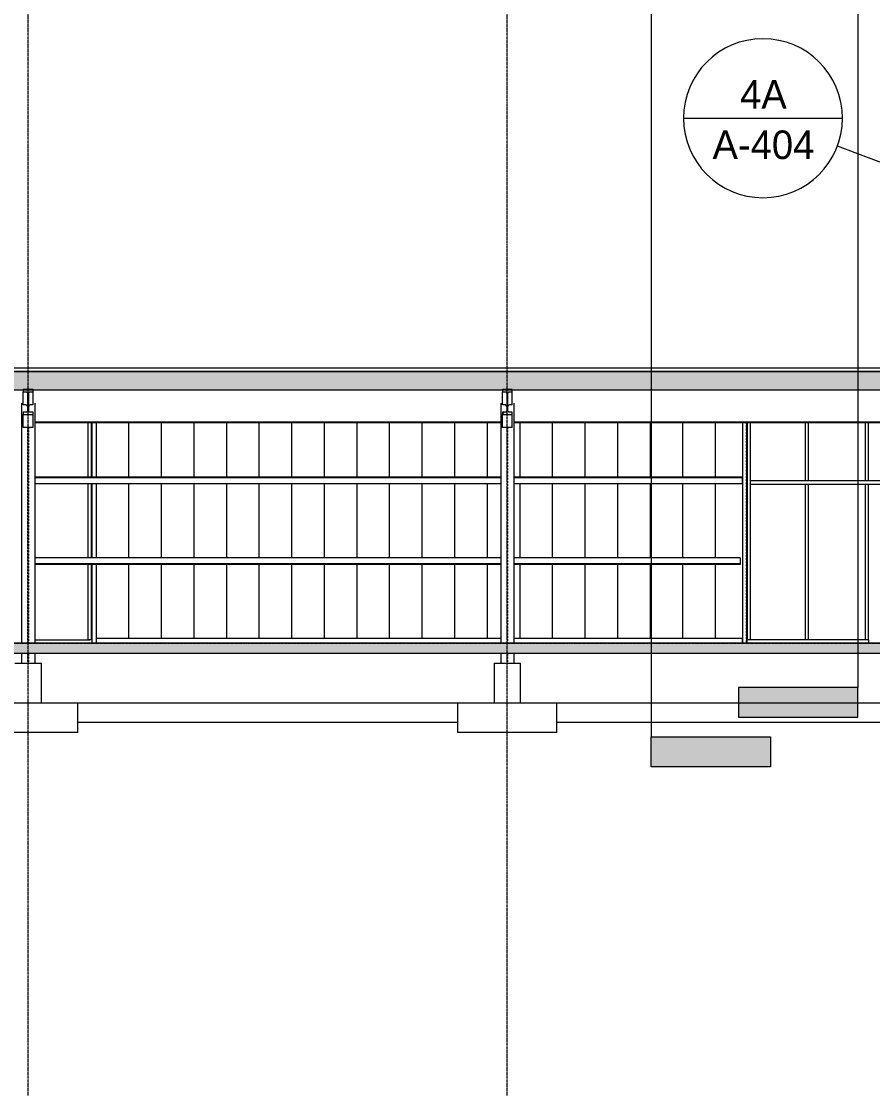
# Model space of a CAD drawing. Header units: inches. Extents: x -23565 to -43, y -324 to 853.
# Drawn here: x -15930 to -15416, y -273 to 375 of the extents above; entities that cross this region are included whole.
import ezdxf

# ---------------------------------------------------------------- set-up
doc = ezdxf.new("R2010")
doc.units = ezdxf.units.IN
doc.header["$MEASUREMENT"] = 0
doc.linetypes.add('Grid Line 1_2_', pattern=[0.875, 0.5, -0.125, 0.125, -0.125])
doc.linetypes.add('Hidden 1_8_', pattern=[0.1875, 0.125, -0.0625])
for name, color, linetype, lineweight in [('A-ANNO-SYMB', 150, 'Continuous', 9), ('A-CLNG', 13, 'Continuous', 13), ('A-CLNG-PATT', 13, 'Continuous', 25), ('A-FLOR', 192, 'Continuous', 13), ('A-FLOR-LEVL', 51, 'Continuous', 9), ('A-FLOR-PATT', 8, 'Continuous', 25), ('A-GLAZ-CWMG', 51, 'Continuous', 13), ('A-ROOF', 132, 'Continuous', 13), ('A-WALL', 113, 'Continuous', 13), ('A-WALL-PATT', 111, 'Continuous', 25), ('G-ANNO-SYMB', 111, 'Continuous', 9), ('S-BEAM', 12, 'Continuous', 13), ('S-COLS', 52, 'Continuous', 13), ('S-FNDN', 32, 'Continuous', 13), ('S-GRID', 1, 'Continuous', 9)]:
    doc.layers.add(name, color=color, linetype=linetype, lineweight=lineweight)
doc.styles.add('Century Gothic', font='GOTHIC.TTF', dxfattribs={"height": 17.245342})
pattern_1 = [(45, (-33539.073, 67.247), (-19.00703, 19.00703), []), (45, (-33539.073, 96.047), (-19.00703, 19.00703), [])]

# ---------------------------------------------------------------- blocks, each defined once
blk = doc.blocks.new('Struct_Xcel_Sports Complex_rvt-2-Building Section - East_West looking South _ Fitness Center')
at = {"layer": 'A-FLOR-PATT', "lineweight": 9}
h = blk.add_hatch(dxfattribs=at)
h.set_pattern_fill('FP_35', color=256, style=0, pattern_type=2)
h.set_pattern_definition([(50, (-33539.073, 67.247), (55.0854, -4.81984), [5.76, -63.36]), (355, (-33539.073, 67.247), (-10.6557, 57.76853), [4.608, -50.688]), (100.451, (-33534.483, 66.846), (44.42947, 52.94866), [4.895, -53.848]), (46.184, (-33539.07, 82.61), (81.96444, -12.71212), [8.64, -95.04]), (96.636, (-33532.24, 81.55), (71.7815, 74.8124), [7.343, -80.772]), (351.184, (-33539.07, 82.61), (71.78195, 74.81243), [6.912, -76.032]), (21, (-33531.393, 78.767), (45.84207, -30.92146), [5.76, -63.36]), (326, (-33531.393, 78.767), (18.68706, 55.69148), [4.608, -50.688]), (71.451, (-33527.573, 76.19), (64.5289, 24.7701), [4.895, -53.848]), (37.5, (-33539.073, 67.247), (0.933895, 25.566816), [2.534, -47.539, 2.534, -48.922, -50.88]), (37.5, (-33539.073, 67.247), (0.933895, 25.566816), [-101.53, 2.534, -48.346]), (7.5, (-33539.073, 67.247), (20.20404, 30.2913), [2.534, -26.803, 2.534, -46.387, -19.392]), (7.5, (-33539.073, 67.247), (20.20404, 30.2913), [-78.259, 2.534, -16.858]), (327.5, (-33556.2, 67.247), (40.997785, -1.732403), [2.534, -16.666, 2.534, -57.37, -79.488]), (327.5, (-33556.2, 67.247), (40.997785, -1.732403), [-79.104, 2.534, -76.954]), (317.5, (-33563.88, 67.247), (44.78888, 7.68784), [2.534, -22.426, 2.534, -37.248, -56.448]), (317.5, (-33563.88, 67.247), (44.78888, 7.68784), [-64.742, 2.534, -53.914])])
h.paths.add_polyline_path([(-25189.87, -6.32), (-25174.52, -6), (-22066.14, -6), (-22066.14, 0), (-25174.52, 0), (-25189.87, -0.32), (-25287.67, -0.32), (-25307.2, 0), (-25307.2, -6), (-25303.02, -6), (-25287.67, -6.32), (-25241, -6.32)], flags=0)
h.paths.add_polyline_path([(-25942.86, -6), (-25737.89, -6), (-25737.89, 0), (-26272.89, 0), (-26272.89, -6), (-26083.23, -6)], flags=0)
at = {"layer": 'A-FLOR', "color": 7}
for p, q in [((-25174.52, -6), (-22066.14, -6)), ((-22066.14, 0), (-24218.88, 0))]:
    blk.add_line(p, q, dxfattribs=at)
at = {"layer": 'S-FNDN', "color": 8, "lineweight": 9}
for p, q in [((-23383.39, -12), (-23367.39, -12)), ((-23367.39, -36), (-23367.39, -12)), ((-23093.89, -12), (-23077.89, -12)), ((-23093.89, -12), (-23093.89, -36)), ((-23077.89, -36), (-23077.89, -12)), ((-23405.39, -36), (-23345.39, -36)), ((-23345.39, -36), (-23115.89, -36)), ((-23345.39, -54), (-23345.39, -36)), ((-23115.89, -36), (-23055.89, -36)), ((-23115.89, -36), (-23115.89, -54)), ((-23055.89, -36), (-22825.27, -36)), ((-23055.89, -54), (-23055.89, -36)), ((-23115.89, -48), (-23345.39, -48)), ((-22825.27, -48), (-23055.89, -48)), ((-23345.39, -54), (-23405.39, -54)), ((-23055.89, -54), (-23115.89, -54))]:
    blk.add_line(p, q, dxfattribs=at)
blk = doc.blocks.new('W-Wide Flange-Column - B2_E-1389165-Building Section - East_West looking South _ Fitness Center')
at = {"layer": 'S-COLS', "color": 8, "lineweight": 9}
for p, q in [((-23089.89, 144.99), (-23089.89, 0)), ((-23081.89, 144.99), (-23081.89, 0)), ((-23089.89, -6), (-23089.89, -12)), ((-23081.89, -6), (-23081.89, -12))]:
    blk.add_line(p, q, dxfattribs=at)
at = {"layer": 'S-COLS', "color": 8, "linetype": 'Hidden 1_8_', "lineweight": 9}
for p, q in [((-23086.05, 0), (-23086.05, 130.21)), ((-23085.73, 130.21), (-23085.73, 0)), ((-23086.05, -12), (-23086.05, -6)), ((-23085.73, -6), (-23085.73, -12))]:
    blk.add_line(p, q, dxfattribs=at)
blk = doc.blocks.new('W-Wide Flange - 1_-3_ deep-1401279-Building Section - East_West looking South _ Fitness Center')
at = {"layer": 'S-BEAM', "lineweight": 9}
h = blk.add_hatch(dxfattribs=at)
h.set_pattern_fill('FP_12', color=8, style=0, pattern_type=2)
h.set_pattern_definition(pattern_1)
h.paths.add_polyline_path([(-23082.89, 138.1), (-23082.89, 139.46), (-23084.82, 139.48), (-23085.18, 139.65), (-23085.43, 139.96), (-23085.52, 140.35), (-23085.49, 151.06), (-23085.32, 151.41), (-23085.01, 151.66), (-23084.63, 151.75), (-23082.89, 151.75), (-23082.89, 153.11), (-23088.89, 153.11), (-23088.89, 151.75), (-23086.96, 151.73), (-23086.6, 151.55), (-23086.35, 151.24), (-23086.27, 150.86), (-23086.29, 140.15), (-23086.46, 139.79), (-23086.77, 139.55), (-23087.16, 139.46), (-23088.89, 139.46), (-23088.89, 138.1)], flags=0)
at = {"layer": 'S-BEAM', "color": 7}
for p, q in [((-23082.89, 153.11), (-23088.89, 153.11)), ((-23088.89, 153.11), (-23088.89, 151.75)), ((-23088.89, 151.75), (-23087.16, 151.75)), ((-23086.27, 150.86), (-23086.27, 140.35)), ((-23085.52, 140.35), (-23085.52, 150.86)), ((-23084.63, 151.75), (-23082.89, 151.75)), ((-23082.89, 151.75), (-23082.89, 153.11)), ((-23087.16, 139.46), (-23088.89, 139.46)), ((-23088.89, 139.46), (-23088.89, 138.1)), ((-23088.89, 138.1), (-23082.89, 138.1)), ((-23082.89, 139.46), (-23084.63, 139.46)), ((-23082.89, 138.1), (-23082.89, 139.46))]:
    blk.add_line(p, q, dxfattribs=at)
at = {"layer": 'S-BEAM', "color": 8, "lineweight": 9}
for p, q in [((-23088.89, 143.84), (-23088.89, 151.75)), ((-23082.89, 143.84), (-23082.89, 151.75)), ((-23087.16, 143.84), (-23088.89, 143.84)), ((-23082.89, 143.84), (-23084.63, 143.84)), ((-23088.89, 130.21), (-23088.89, 138.1)), ((-23082.89, 130.21), (-23082.89, 138.1)), ((-23082.89, 130.21), (-23088.89, 130.21))]:
    blk.add_line(p, q, dxfattribs=at)
at = {"layer": 'S-BEAM', "color": 7, "flags": 128}
for points in [[(-23087.16, 151.75), (-23086.96, 151.73), (-23086.77, 151.66), (-23086.6, 151.55), (-23086.46, 151.41), (-23086.35, 151.24), (-23086.29, 151.06), (-23086.27, 150.86)], [(-23085.52, 150.86), (-23085.49, 151.06), (-23085.43, 151.24), (-23085.32, 151.41), (-23085.18, 151.55), (-23085.01, 151.66), (-23084.82, 151.73), (-23084.63, 151.75)], [(-23086.27, 140.35), (-23086.29, 140.15), (-23086.35, 139.96), (-23086.46, 139.79), (-23086.6, 139.65), (-23086.77, 139.55), (-23086.96, 139.48), (-23087.16, 139.46)], [(-23084.63, 139.46), (-23084.82, 139.48), (-23085.01, 139.55), (-23085.18, 139.65), (-23085.32, 139.79), (-23085.43, 139.96), (-23085.49, 140.15), (-23085.52, 140.35)]]:
    blk.add_lwpolyline(points, dxfattribs=at)
at = {"layer": 'S-BEAM', "color": 8, "lineweight": 9}
for centre, major_axis, start_param, end_param in [((-23087.16, 142.95), (-0.89, 0), 3.141593, 4.712389), ((-23084.63, 142.95), (0.89, 0), 1.570796, 3.141593)]:
    blk.add_ellipse(centre, major_axis=major_axis, ratio=0.999133, start_param=start_param, end_param=end_param, dxfattribs=at)
blk = doc.blocks.new('W-Wide Flange - 1_-3_ deep-V20-Building Section - East_West looking South _ Fitness Center')
at = {"layer": 'S-BEAM', "lineweight": 9}
h = blk.add_hatch(dxfattribs=at)
h.set_pattern_fill('FP_12', color=8, style=0, pattern_type=2)
h.set_pattern_definition(pattern_1)
h.paths.add_polyline_path([(-23372.39, 138.1), (-23372.39, 139.46), (-23374.32, 139.48), (-23374.68, 139.65), (-23374.93, 139.96), (-23375.02, 140.35), (-23374.99, 151.06), (-23374.82, 151.41), (-23374.51, 151.66), (-23374.13, 151.75), (-23372.39, 151.75), (-23372.39, 153.11), (-23378.39, 153.11), (-23378.39, 151.75), (-23376.46, 151.73), (-23376.1, 151.55), (-23375.85, 151.24), (-23375.77, 150.86), (-23375.79, 140.15), (-23375.96, 139.79), (-23376.27, 139.55), (-23376.66, 139.46), (-23378.39, 139.46), (-23378.39, 138.1)], flags=0)
at = {"layer": 'S-BEAM', "color": 7}
for p, q in [((-23372.39, 153.11), (-23378.39, 153.11)), ((-23378.39, 153.11), (-23378.39, 151.75)), ((-23378.39, 151.75), (-23376.66, 151.75)), ((-23375.77, 150.86), (-23375.77, 140.35)), ((-23375.02, 140.35), (-23375.02, 150.86)), ((-23374.13, 151.75), (-23372.39, 151.75)), ((-23372.39, 151.75), (-23372.39, 153.11)), ((-23376.66, 139.46), (-23378.39, 139.46)), ((-23378.39, 139.46), (-23378.39, 138.1)), ((-23378.39, 138.1), (-23372.39, 138.1)), ((-23372.39, 139.46), (-23374.13, 139.46)), ((-23372.39, 138.1), (-23372.39, 139.46))]:
    blk.add_line(p, q, dxfattribs=at)
at = {"layer": 'S-BEAM', "color": 8, "lineweight": 9}
for p, q in [((-23378.39, 143.84), (-23378.39, 151.75)), ((-23372.39, 143.84), (-23372.39, 151.75)), ((-23376.66, 143.84), (-23378.39, 143.84)), ((-23372.39, 143.84), (-23374.13, 143.84)), ((-23378.39, 130.21), (-23378.39, 138.1)), ((-23372.39, 130.21), (-23372.39, 138.1)), ((-23372.39, 130.21), (-23378.39, 130.21))]:
    blk.add_line(p, q, dxfattribs=at)
at = {"layer": 'S-BEAM', "color": 7, "flags": 128}
for points in [[(-23376.66, 151.75), (-23376.46, 151.73), (-23376.27, 151.66), (-23376.1, 151.55), (-23375.96, 151.41), (-23375.85, 151.24), (-23375.79, 151.06), (-23375.77, 150.86)], [(-23375.02, 150.86), (-23374.99, 151.06), (-23374.93, 151.24), (-23374.82, 151.41), (-23374.68, 151.55), (-23374.51, 151.66), (-23374.32, 151.73), (-23374.13, 151.75)], [(-23375.77, 140.35), (-23375.79, 140.15), (-23375.85, 139.96), (-23375.96, 139.79), (-23376.1, 139.65), (-23376.27, 139.55), (-23376.46, 139.48), (-23376.66, 139.46)], [(-23374.13, 139.46), (-23374.32, 139.48), (-23374.51, 139.55), (-23374.68, 139.65), (-23374.82, 139.79), (-23374.93, 139.96), (-23374.99, 140.15), (-23375.02, 140.35)]]:
    blk.add_lwpolyline(points, dxfattribs=at)
at = {"layer": 'S-BEAM', "color": 8, "lineweight": 9}
for centre, major_axis, start_param, end_param in [((-23376.66, 142.95), (-0.89, 0), 3.141593, 4.712389), ((-23374.13, 142.95), (0.89, 0), 1.570796, 3.141593)]:
    blk.add_ellipse(centre, major_axis=major_axis, ratio=0.999133, start_param=start_param, end_param=end_param, dxfattribs=at)
blk = doc.blocks.new('Rectangular Mullion - Profile_Polycarbonate_Lower-1767611-Building Section - East_West looking South _ Fitness Center')
at = {"layer": 'A-GLAZ-CWMG', "color": 8, "lineweight": 9}
for p, q in [((-23334.08, 0), (-23334.08, 2.75)), ((-23089.89, 2.75), (-23334.08, 2.75)), ((-22944.02, 2.75), (-23081.89, 2.75)), ((-22944.02, 2.75), (-22944.02, 0))]:
    blk.add_line(p, q, dxfattribs=at)
blk = doc.blocks.new('Rectangular Mullion - Profile_Polycarbonate_right-1184085-Building Section - East_West looking South _ Fitness Center')
at = {"layer": 'A-GLAZ-CWMG', "color": 8, "lineweight": 9}
for p, q in [((-23336.83, 133.23), (-23336.83, 100.3)), ((-23334.08, 100.3), (-23334.08, 133.23)), ((-23336.83, 96.35), (-23336.83, 51.53)), ((-23334.08, 51.53), (-23334.08, 96.35)), ((-23336.83, 47.57), (-23336.83, 0)), ((-23334.08, 0), (-23334.08, 47.57))]:
    blk.add_line(p, q, dxfattribs=at)
blk = doc.blocks.new('W-Wide Flange - W12X19-1732174-Building Section - East_West looking South _ Fitness Center')
at = {"layer": 'S-BEAM', "color": 8, "lineweight": 9}
for p, q in [((-23371.39, 133.58), (-23089.89, 133.58)), ((-23371.39, 133.23), (-23089.89, 133.23)), ((-23081.89, 133.58), (-22806.02, 133.58)), ((-23081.89, 133.23), (-22806.02, 133.23))]:
    blk.add_line(p, q, dxfattribs=at)
blk = doc.blocks.new('Rectangular Mullion - Exterior 2_ x 4_5_-1142352-Building Section - East_West looking South _ Fitness Center')
at = {"layer": 'A-GLAZ-CWMG', "color": 8, "lineweight": 9}
for p, q in [((-23339.08, 100.3), (-23339.08, 133.23)), ((-23337.08, 100.3), (-23337.08, 133.23))]:
    blk.add_line(p, q, dxfattribs=at)
blk = doc.blocks.new('Rectangular Mullion - Exterior 2_ x 4_5_-1142353-Building Section - East_West looking South _ Fitness Center')
at = {"layer": 'A-GLAZ-CWMG', "color": 8, "lineweight": 9}
for p, q in [((-23339.08, 51.53), (-23339.08, 96.35)), ((-23337.08, 51.53), (-23337.08, 96.35)), ((-23339.08, 2), (-23339.08, 47.57)), ((-23337.08, 2), (-23337.08, 47.57)), ((-23337.08, 2), (-23339.08, 2))]:
    blk.add_line(p, q, dxfattribs=at)
blk = doc.blocks.new('Rectangular Mullion - Exterior 2_ x 4_5_-1060760-Building Section - East_West looking South _ Fitness Center')
at = {"layer": 'A-GLAZ-CWMG', "color": 8, "lineweight": 9}
blk.add_line((-23371.39, 2), (-23338.08, 2), dxfattribs=at)
blk = doc.blocks.new('Rectangular Mullion - Exterior 2_ x 4_5_-V63-Building Section - East_West looking South _ Fitness Center')
at = {"layer": 'A-GLAZ-CWMG', "color": 8, "lineweight": 9}
for p in [(-22941.02, 0), (-22904.95, 2)]:
    blk.add_line(p, (-22941.02, 2), dxfattribs=at)
blk = doc.blocks.new('Rectangular Mullion - Exterior 2_ x 4_5_-1305167-Building Section - East_West looking South _ Fitness Center')
at = {"layer": 'A-GLAZ-CWMG', "color": 8, "lineweight": 9}
for q in [(-22904.95, 2), (-22867.77, 0)]:
    blk.add_line((-22867.77, 2), q, dxfattribs=at)
blk = doc.blocks.new('Rectangular Mullion - Exterior 2_ x 4_5_-1142381-Building Section - East_West looking South _ Fitness Center')
at = {"layer": 'A-GLAZ-CWMG', "color": 8, "lineweight": 9}
for p, q in [((-22941.02, 133.23), (-22941.02, 97)), ((-22939.02, 97), (-22939.02, 133.23))]:
    blk.add_line(p, q, dxfattribs=at)
blk = doc.blocks.new('Rectangular Mullion - Exterior 2_ x 4_5_-1142382-Building Section - East_West looking South _ Fitness Center')
at = {"layer": 'A-GLAZ-CWMG', "color": 8, "lineweight": 9}
for p, q in [((-22941.02, 97), (-22941.02, 2)), ((-22939.02, 2), (-22939.02, 97)), ((-22939.02, 2), (-22941.02, 2))]:
    blk.add_line(p, q, dxfattribs=at)
blk = doc.blocks.new('Rectangular Mullion - Exterior 2_ x 4_5_-V64-Building Section - East_West looking South _ Fitness Center')
at = {"layer": 'A-GLAZ-CWMG', "color": 8, "lineweight": 9}
for p, q in [((-22939.02, 96), (-22939.02, 98)), ((-22904.95, 98), (-22939.02, 98)), ((-22939.02, 96), (-22904.95, 96))]:
    blk.add_line(p, q, dxfattribs=at)
blk = doc.blocks.new('Rectangular Mullion - Exterior 2_ x 4_5_-1135298-Building Section - East_West looking South _ Fitness Center')
at = {"layer": 'A-GLAZ-CWMG', "color": 8, "lineweight": 9}
for p, q in [((-22241.52, 98), (-22277.7, 98)), ((-22277.7, 96), (-22241.52, 96))]:
    blk.add_line(p, q, dxfattribs=at)
blk = doc.blocks.new('Rectangular Mullion - Exterior 2_ x 4_5_-1354581-Building Section - East_West looking South _ Fitness Center')
at = {"layer": 'A-GLAZ-CWMG', "color": 8, "lineweight": 9}
for p, q in [((-22831.58, 98), (-22868.77, 98)), ((-22868.77, 96), (-22831.58, 96))]:
    blk.add_line(p, q, dxfattribs=at)
blk = doc.blocks.new('Rectangular Mullion - Exterior 2_ x 4_5_-827464-Building Section - East_West looking South _ Fitness Center')
at = {"layer": 'A-GLAZ-CWMG', "color": 8, "lineweight": 9}
for p, q in [((-22278.7, 96), (-22276.7, 96)), ((-22278.7, 96), (-22278.7, 2)), ((-22276.7, 2), (-22276.7, 96)), ((-22276.7, 2), (-22278.7, 2))]:
    blk.add_line(p, q, dxfattribs=at)
blk = doc.blocks.new('Rectangular Mullion - Exterior 2_ x 4_5_-V65-Building Section - East_West looking South _ Fitness Center')
at = {"layer": 'A-GLAZ-CWMG', "color": 8, "lineweight": 9}
for p, q in [((-22905.95, 133.23), (-22905.95, 98)), ((-22903.95, 98), (-22903.95, 133.23)), ((-22903.95, 98), (-22905.95, 98))]:
    blk.add_line(p, q, dxfattribs=at)
blk = doc.blocks.new('Girt_C - 8_D-1665748-Building Section - East_West looking South _ Fitness Center')
at = {"layer": 'S-BEAM', "color": 8, "lineweight": 9}
for p, q in [((-23089.89, 51.55), (-23371.39, 51.55)), ((-23371.39, 48.05), (-23089.89, 48.05)), ((-23089.89, 47.57), (-23371.39, 47.57)), ((-22945.27, 51.55), (-23081.89, 51.55)), ((-23081.89, 48.05), (-22945.27, 48.05)), ((-22945.27, 47.57), (-23081.89, 47.57)), ((-22945.27, 51.55), (-22945.27, 51.37)), ((-22945.27, 51.37), (-22945.27, 48.05)), ((-22945.27, 48.05), (-22945.27, 47.57))]:
    blk.add_line(p, q, dxfattribs=at)
blk = doc.blocks.new('C-Channel-Column - C8X13_7-1665977-Building Section - East_West looking South _ Fitness Center')
at = {"layer": 'S-COLS', "color": 8, "linetype": 'Hidden 1_8_', "lineweight": 9}
blk.add_line((-22941.57, 133.23), (-22941.57, 0), dxfattribs=at)
blk = doc.blocks.new('Girt_C - 8_D-1777781-Building Section - East_West looking South _ Fitness Center')
at = {"layer": 'S-BEAM', "color": 8, "lineweight": 9}
for p, q in [((-23089.89, 100.3), (-23371.39, 100.3)), ((-23089.89, 99.82), (-23371.39, 99.82)), ((-22944.11, 100.3), (-23081.89, 100.3)), ((-22944.11, 99.82), (-23081.89, 99.82)), ((-22944.11, 100.3), (-22944.11, 99.82)), ((-22944.11, 99.82), (-22944.11, 96.51)), ((-23371.39, 96.32), (-23089.89, 96.32)), ((-23081.89, 96.32), (-22944.11, 96.32)), ((-22944.11, 96.51), (-22944.11, 96.32))]:
    blk.add_line(p, q, dxfattribs=at)
blk = doc.blocks.new('Section - 3_32_ x 3_8_-18514-Building Section - East_West looking South _ Fitness Center')
at = {"layer": 'G-ANNO-SYMB'}
blk.add_hatch(color=256, dxfattribs=at).paths.add_polyline_path([(-22946.16, -26.7), (-22874.16, -26.7), (-22874.16, -44.7), (-22946.16, -44.7)], flags=0)
for p, q in [((-22946.16, -26.7), (-22946.16, -44.7)), ((-22874.16, -26.7), (-22946.16, -26.7)), ((-22874.16, -44.7), (-22874.16, -26.7)), ((-22946.16, -44.7), (-22874.16, -44.7))]:
    blk.add_line(p, q, dxfattribs=at)
blk = doc.blocks.new('Section - Callout Head-19020-Building Section - East_West looking South _ Fitness Center')
at = {"layer": 'A-ANNO-SYMB'}
blk.add_line((-22215.04, 361.61), (-22119.04, 361.61), dxfattribs=at)
for start, end in [(0, 180), (180, 360)]:
    blk.add_arc((-22167.04, 361.61), 48, start, end, dxfattribs=at)

msp = doc.modelspace()

# ---------------------------------------------------------------- hatches: boundary and pattern name
at = {"layer": 'A-CLNG-PATT', "lineweight": 9}
h = msp.add_hatch(dxfattribs=at)
h.set_pattern_fill('FP_20', color=8, style=0, pattern_type=2)
h.set_pattern_definition([(161.57, (-33538.113, 68.207), (-7.6802237, -0.0009796), [0, -54.643, 6.067, 0]), (18.43, (-33540.033, 68.207), (-7.6802237, 0.0009796), [0, -54.643, 6.067, 0]), (108.43, (-33538.113, 68.207), (3.8382953, -19.20136532), [18.211, -42.499]), (71.57, (-33540.033, 68.207), (3.8382953, 19.20136532), [18.211, -42.499])])
h.paths.add_polyline_path([(-18822.42795, 152.92201), (-15349.42795, 152.92201), (-15349.42795, 164.05666), (-18822.42795, 164.05666), (-18822.42795, 154.604)], flags=0)
at = {"layer": 'A-WALL-PATT', "lineweight": 9}
h = msp.add_hatch(dxfattribs=at)
h.set_pattern_fill('FP_24', color=8, style=0, pattern_type=2)
h.set_pattern_definition([(90, (-30786.227, 0), (-19.685, 1e-15), [])])
h.paths.add_polyline_path([(-15494.55295, 0.0625), (-15494.14295, 0.0625), (-15494.14295, 133.22708), (-15632.42795, 133.22708), (-15632.42795, 100.30332), (-15494.64295, 100.21862), (-15494.64295, 96.32031), (-15632.42795, 96.32031), (-15632.42795, 51.55469), (-15495.80295, 51.52957), (-15495.80295, 47.57168), (-15632.42795, 47.57168), (-15632.42795, 2.75), (-15494.55295, 2.6875), (-15494.55295, 2.5)], flags=0)
h.paths.add_polyline_path([(-15640.42795, 2.75), (-15640.42795, 47.57168), (-15884.61545, 47.57168), (-15884.61545, 2.75), (-15685.97295, 2.75)], flags=0)
h.paths.add_polyline_path([(-15826.34395, 51.55469), (-15640.42795, 51.55469), (-15640.42795, 96.32031), (-15884.61545, 96.32031), (-15884.61545, 51.55469)], flags=0)
h.paths.add_polyline_path([(-15826.34395, 100.30332), (-15640.42795, 100.30332), (-15640.42795, 133.22708), (-15884.61545, 133.22708), (-15884.61545, 100.30332)], flags=0)

# ---------------------------------------------------------------- linework, layer by layer
at = {"layer": 'A-ANNO-SYMB'}
msp.add_line((-15372.60331, 275.93962), (-15437.05083, 300.11478), dxfattribs=at)
at = {"layer": 'A-CLNG', "color": 7}
for p, q in [((-15361.24045, 164.05666), (-18822.42795, 164.05666)), ((-16683.42795, 152.92201), (-15349.42795, 152.92201))]:
    msp.add_line(p, q, dxfattribs=at)
at = {"layer": 'A-FLOR-LEVL', "linetype": 'Grid Line 1_2_'}
msp.add_line((-19107.86138, 0), (-13619.10115, 0), dxfattribs=at)
at = {"layer": 'A-ROOF', "color": 7}
for p, q in [((-15361.67795, 166.1209), (-18823.17795, 166.1209)), ((-18822.42795, 164.11916), (-15361.67795, 164.11916))]:
    msp.add_line(p, q, dxfattribs=at)
at = {"layer": 'A-WALL', "color": 8, "lineweight": 9}
msp.add_line((-15494.55295, 0.0625), (-15494.14295, 0.0625), dxfattribs=at)
at = {"layer": 'G-ANNO-SYMB'}
for p, q in [((-15424.69333, 480), (-15424.69333, -26.70379)), ((-15549.50111, 450.08213), (-15549.50111, -56.62166))]:
    msp.add_line(p, q, dxfattribs=at)
at = {"layer": 'S-COLS', "color": 8, "lineweight": 9}
for p, q in [((-15494.14295, 0), (-15494.14295, 133.22708)), ((-15491.80295, 0), (-15491.80295, 133.22708))]:
    msp.add_line(p, q, dxfattribs=at)
at = {"layer": 'S-GRID', "linetype": 'Grid Line 1_2_'}
for p, q in [((-15925.92795, -273.16081), (-15925.92795, 671.89181)), ((-15925.92795, -273.16081), (-15925.92795, 671.89181)), ((-15636.42795, -273.16081), (-15636.42795, 671.89181)), ((-15636.42795, -273.16081), (-15636.42795, 671.89181))]:
    msp.add_line(p, q, dxfattribs=at)

# ---------------------------------------------------------------- block references
at = {"color": 250, "lineweight": 5}
msp.add_blockref('Struct_Xcel_Sports Complex_rvt-2-Building Section - East_West looking South _ Fitness Center', (7449.46227, 0), dxfattribs=at)
at = {"layer": 'A-ANNO-SYMB'}
msp.add_blockref('Section - Callout Head-19020-Building Section - East_West looking South _ Fitness Center', (6685.04314, -44.63894), dxfattribs=at)
at = {"layer": 'A-GLAZ-CWMG', "color": 8, "lineweight": 9}
for name, p in [('Rectangular Mullion - Exterior 2_ x 4_5_-1142352-Building Section - East_West looking South _ Fitness Center', (7449.46227, 0)), ('Rectangular Mullion - Profile_Polycarbonate_right-1184085-Building Section - East_West looking South _ Fitness Center', (7449.46227, 0)), ('Rectangular Mullion - Exterior 2_ x 4_5_-1142381-Building Section - East_West looking South _ Fitness Center', (7449.46227, 0)), ('Rectangular Mullion - Exterior 2_ x 4_5_-V65-Building Section - East_West looking South _ Fitness Center', (7449.46227, 0)), ('Rectangular Mullion - Exterior 2_ x 4_5_-V65-Building Section - East_West looking South _ Fitness Center', (7485.64977, 0)), ('Rectangular Mullion - Exterior 2_ x 4_5_-V64-Building Section - East_West looking South _ Fitness Center', (7449.46227, 0)), ('Rectangular Mullion - Exterior 2_ x 4_5_-1135298-Building Section - East_West looking South _ Fitness Center', (6822.21227, 0)), ('Rectangular Mullion - Exterior 2_ x 4_5_-1354581-Building Section - East_West looking South _ Fitness Center', (7449.46227, 0)), ('Rectangular Mullion - Exterior 2_ x 4_5_-1142353-Building Section - East_West looking South _ Fitness Center', (7449.46227, 0)), ('Rectangular Mullion - Exterior 2_ x 4_5_-1142382-Building Section - East_West looking South _ Fitness Center', (7449.46227, 0)), ('Rectangular Mullion - Exterior 2_ x 4_5_-827464-Building Section - East_West looking South _ Fitness Center', (6822.21227, 0)), ('Rectangular Mullion - Exterior 2_ x 4_5_-827464-Building Section - East_West looking South _ Fitness Center', (6858.39977, 0)), ('Rectangular Mullion - Exterior 2_ x 4_5_-1060760-Building Section - East_West looking South _ Fitness Center', (7449.46227, 0)), ('Rectangular Mullion - Profile_Polycarbonate_Lower-1767611-Building Section - East_West looking South _ Fitness Center', (7449.46227, 0)), ('Rectangular Mullion - Exterior 2_ x 4_5_-V63-Building Section - East_West looking South _ Fitness Center', (7449.46227, 0)), ('Rectangular Mullion - Exterior 2_ x 4_5_-1305167-Building Section - East_West looking South _ Fitness Center', (7449.46227, 0))]:
    msp.add_blockref(name, p, dxfattribs=at)
at = {"layer": 'G-ANNO-SYMB'}
msp.add_blockref('Section - 3_32_ x 3_8_-18514-Building Section - East_West looking South _ Fitness Center', (7449.46227, 0), dxfattribs=at)
at = {"layer": 'G-ANNO-SYMB', "extrusion": (0, 0, -1)}
msp.add_blockref('Section - 3_32_ x 3_8_-18514-Building Section - East_West looking South _ Fitness Center', (38423.65671, -29.91787), dxfattribs=at)
at = {"layer": 'S-BEAM', "color": 8, "lineweight": 9}
for name in ['W-Wide Flange - 1_-3_ deep-V20-Building Section - East_West looking South _ Fitness Center', 'W-Wide Flange - 1_-3_ deep-1401279-Building Section - East_West looking South _ Fitness Center', 'W-Wide Flange - W12X19-1732174-Building Section - East_West looking South _ Fitness Center', 'Girt_C - 8_D-1777781-Building Section - East_West looking South _ Fitness Center', 'Girt_C - 8_D-1665748-Building Section - East_West looking South _ Fitness Center']:
    msp.add_blockref(name, (7449.46227, 0), dxfattribs=at)
at = {"layer": 'S-COLS', "color": 8, "lineweight": 9}
for p in [(7159.96227, 0), (7449.46227, 0)]:
    msp.add_blockref('W-Wide Flange-Column - B2_E-1389165-Building Section - East_West looking South _ Fitness Center', p, dxfattribs=at)
at = {"layer": 'S-COLS', "color": 8, "linetype": 'Hidden 1_8_', "lineweight": 9}
msp.add_blockref('C-Channel-Column - C8X13_7-1665977-Building Section - East_West looking South _ Fitness Center', (7449.46227, 0), dxfattribs=at)

# ---------------------------------------------------------------- texts
at = {"layer": 'A-ANNO-SYMB', "char_height": 17.245342, "attachment_point": 2, "line_spacing_factor": 0.984117, "style": 'Century Gothic'}
for s, insert, width in [('4A', (-15481.7161, 339.95453), 36.936), ('A-404', (-15481.7161, 309.57002), 77.76)]:
    msp.add_mtext(s, dxfattribs=dict(at, insert=insert, width=width))

doc.saveas('drawing.dxf')
